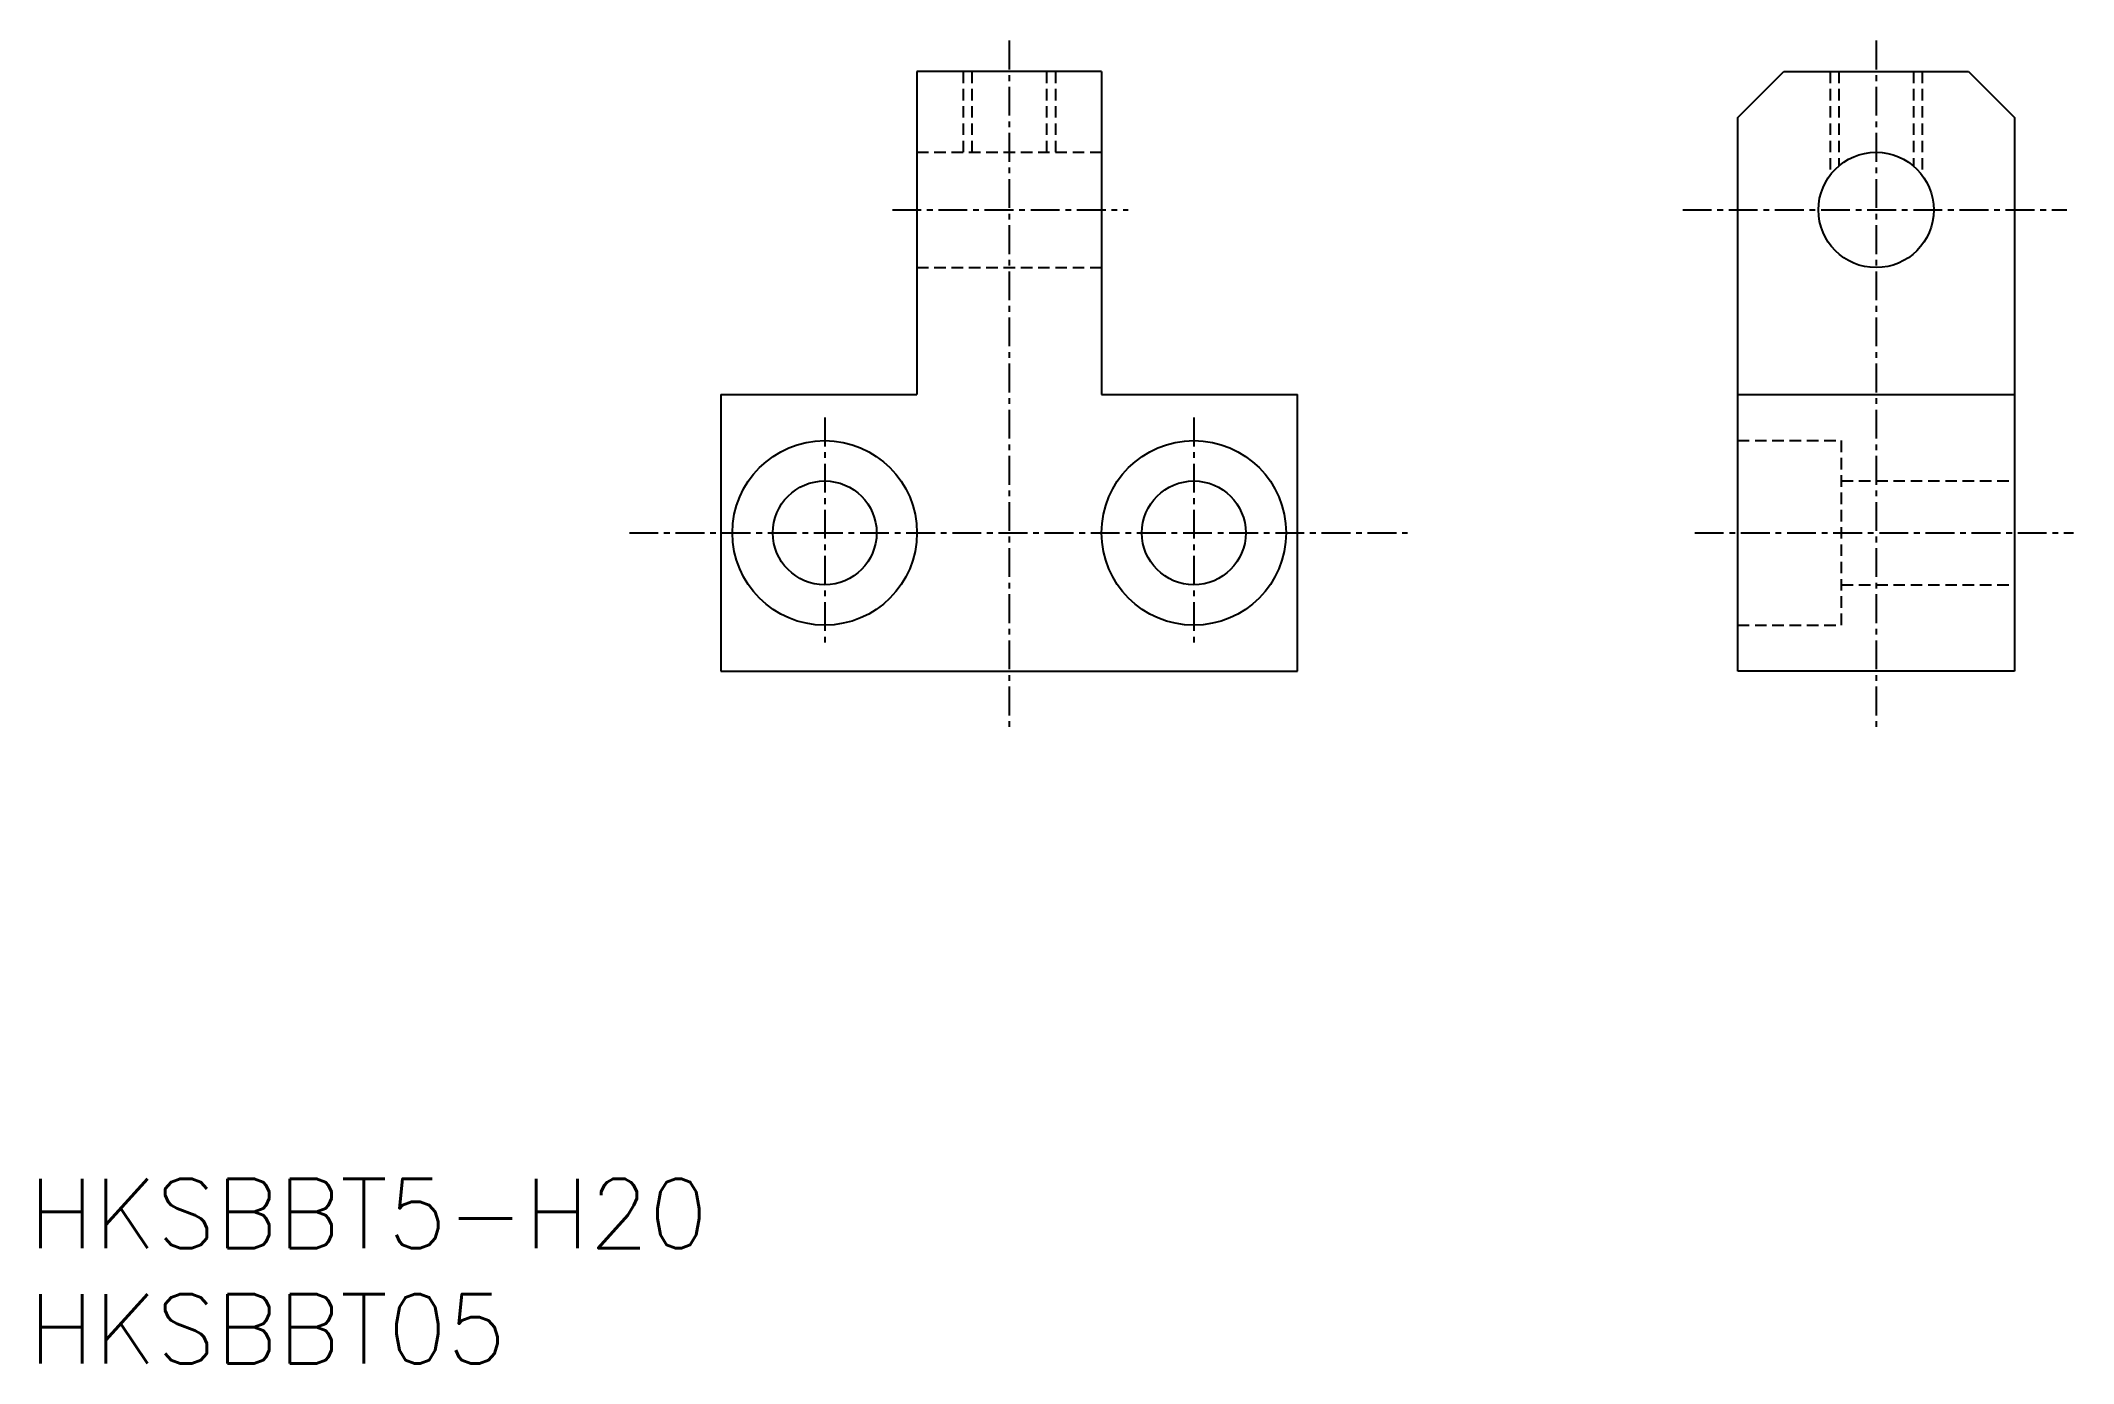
# Model space of a CAD drawing. Extents: x 0.5 to 88.6, y 0 to 57.3.
import ezdxf

# ---------------------------------------------------------------- set-up
doc = ezdxf.new("R2010")
doc.units = 0
doc.linetypes.add('CENTER', pattern=[2, 1.25, -0.25, 0.25, -0.25])
doc.linetypes.add('DASHED', pattern=[0.75, 0.5, -0.25])
doc.layers.get('0').update_dxf_attribs({"linetype": 'CONTINUOUS'})
doc.layers.add('CENTER', color=1, linetype='CENTER')
doc.styles.get("Standard").update_dxf_attribs({"font": 'txt.shx'})

# ---------------------------------------------------------------- blocks, each defined once
blk = doc.blocks.new('*U14')
at = {"color": 7, "linetype": 'CONTINUOUS'}
blk.add_text('HKSBBT05', height=3, dxfattribs=at).set_placement((0, 0))
blk = doc.blocks.new('*U15')
at = {"color": 7, "linetype": 'CONTINUOUS'}
blk.add_text('HKSBBT5-H20', height=3, dxfattribs=at).set_placement((0, 5))

msp = doc.modelspace()

# ---------------------------------------------------------------- linework, layer by layer
at = {"color": 7, "linetype": 'CONTINUOUS'}
for p, q in [((46.5, 56), (38.5, 56)), ((38.5, 56), (38.5, 42)), ((46.5, 56), (46.5, 42)), ((74.076, 54), (76.076, 56)), ((76.076, 56), (84.076, 56)), ((84.076, 56), (86.076, 54)), ((74.076, 30), (74.076, 54)), ((86.076, 54), (86.076, 30)), ((30, 42), (30, 30)), ((30, 42), (38.5, 42)), ((46.5, 42), (55, 42)), ((55, 30), (55, 42)), ((74.076, 42), (86.076, 42)), ((30, 30), (55, 30)), ((86.076, 30), (74.076, 30))]:
    msp.add_line(p, q, dxfattribs=at)
at = {"color": 3, "linetype": 'DASHED'}
for p, q in [((40.5, 56), (40.5, 52.5)), ((40.879, 56), (40.879, 52.5)), ((44.121, 56), (44.121, 52.5)), ((44.5, 56), (44.5, 52.5)), ((78.076, 56), (78.076, 51.5)), ((78.455, 56), (78.455, 51.903)), ((81.697, 56), (81.697, 51.903)), ((82.076, 56), (82.076, 51.5)), ((38.5, 52.5), (46.5, 52.5)), ((38.5, 47.5), (46.5, 47.5)), ((74.076, 40), (78.576, 40)), ((78.576, 32), (78.576, 40)), ((78.576, 38.25), (86.076, 38.25)), ((78.576, 33.75), (86.076, 33.75)), ((74.076, 32), (78.576, 32))]:
    msp.add_line(p, q, dxfattribs=at)
at = {"color": 7, "linetype": 'CONTINUOUS'}
for centre, radius in [((80.076, 50), 2.5), ((34.5, 36), 4), ((50.5, 36), 4), ((34.5, 36), 2.25), ((50.5, 36), 2.25)]:
    msp.add_circle(centre, radius, dxfattribs=at)
at = {"layer": 'CENTER', "color": 1, "linetype": 'CENTER'}
for p, q in [((42.5, 57.338), (42.5, 27.525)), ((80.076, 57.338), (80.076, 27.525)), ((37.432, 50), (47.66, 50)), ((71.69, 50), (88.338, 50)), ((34.5, 41), (34.5, 31)), ((50.5, 41), (50.5, 31)), ((26.034, 36), (59.76, 36)), ((72.216, 36), (88.624, 36))]:
    msp.add_line(p, q, dxfattribs=at)

# ---------------------------------------------------------------- block references
at = {"color": 7, "linetype": 'CONTINUOUS'}
for name in ['*U15', '*U14']:
    msp.add_blockref(name, (0, 0), dxfattribs=at)

doc.saveas('drawing.dxf')
